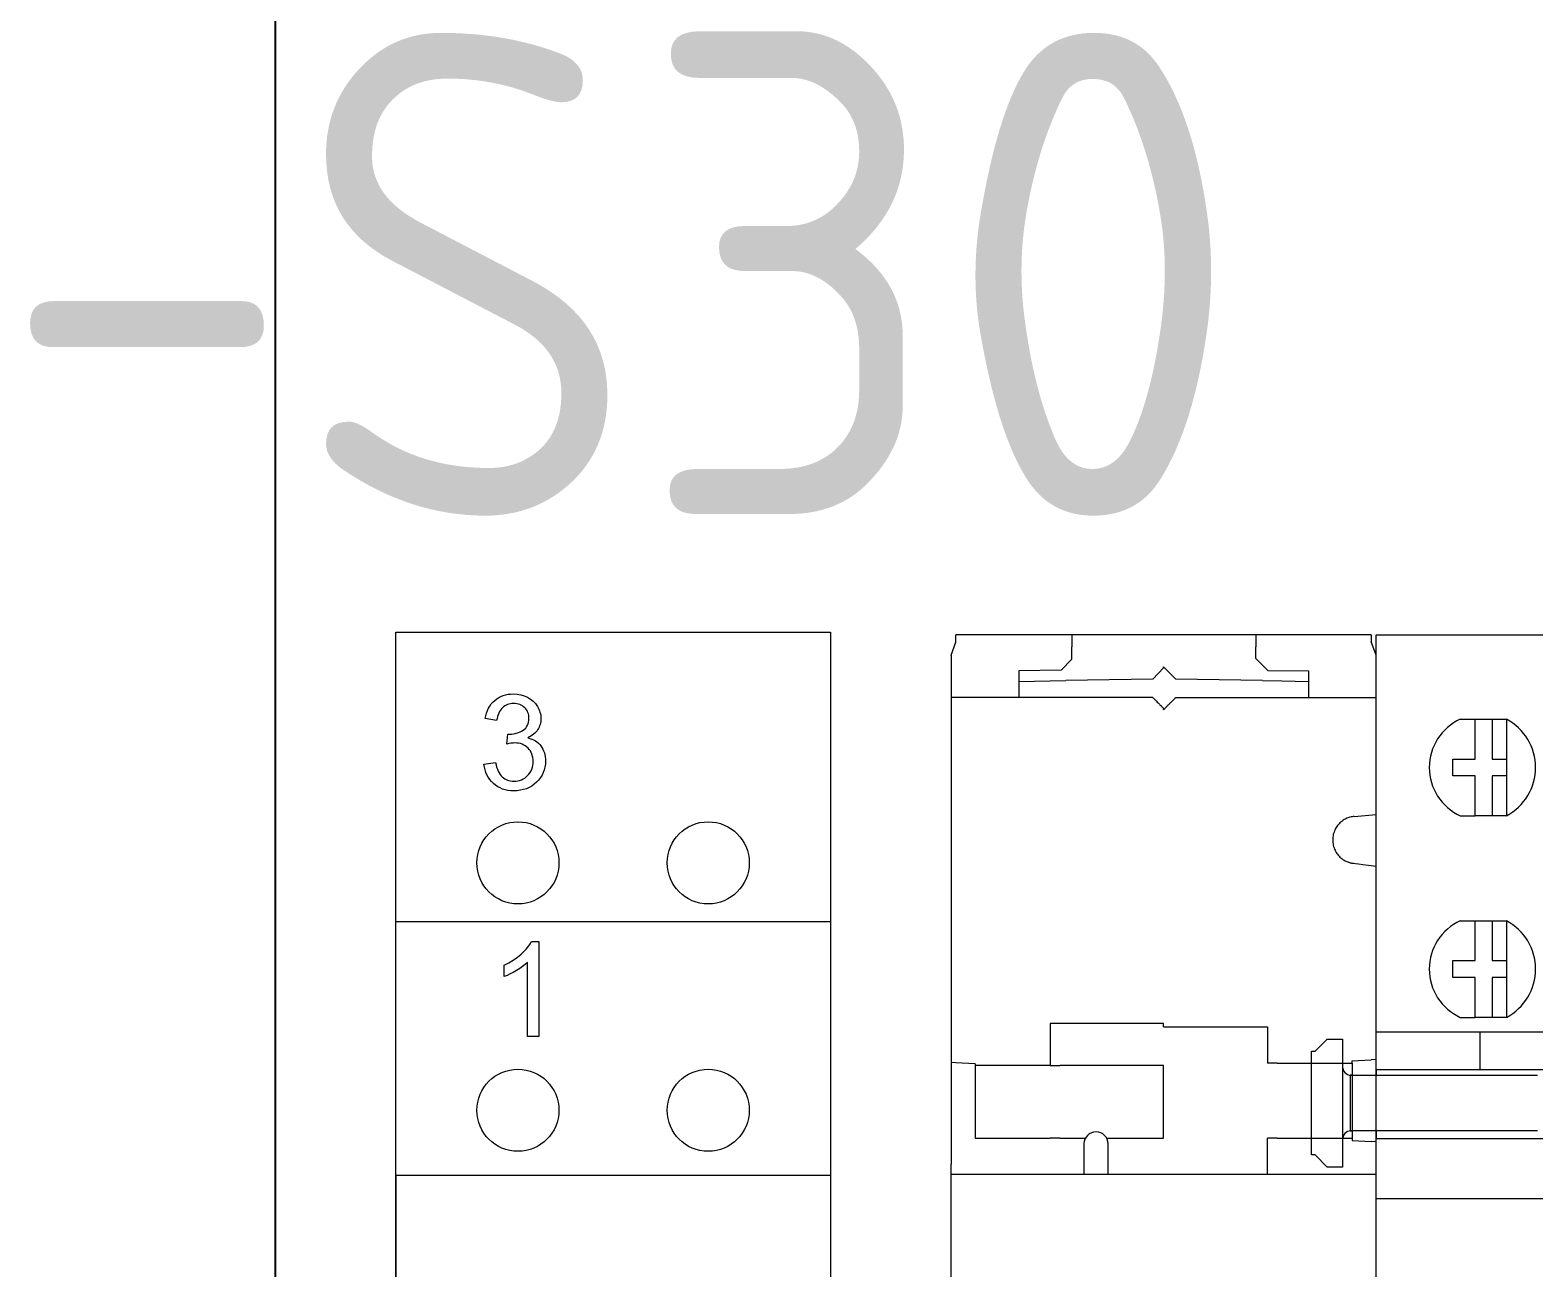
# Model space of a CAD drawing. Header units: millimetres. Extents: x 42356 to 50646, y 31507 to 39566.
# Drawn here: x 47537.4 to 47599.7, y 33039.7 to 33090.9 of the extents above; entities that cross this region are included whole.
import ezdxf
from ezdxf.enums import TextEntityAlignment as Align

# ---------------------------------------------------------------- set-up
doc = ezdxf.new("R2010")
doc.units = ezdxf.units.MM
doc.set_wipeout_variables(frame=1)
doc.layers.add('000-PI-Oprema', color=30, linetype='Continuous', lineweight=5)
doc.layers.add('000-PI_TEXT', color=7, linetype='Continuous')
doc.layers.add('002-PI-Kabelska kanalica', color=150, linetype='Continuous')
doc.styles.add('PI0', font='isocpeur.ttf', dxfattribs={"width": 0.9})

# ---------------------------------------------------------------- blocks, each defined once
blk = doc.blocks.new('*U132')
at = {"layer": '002-PI-Kabelska kanalica'}
blk.add_line((-20, -100), (-20, 580), dxfattribs=at)
blk = doc.blocks.new('5SY4106-7 - 1P')
blk.add_wipeout([(47748.906, 38724.849), (47749.106, 38725.398), (47749.106, 38725.699), (47766.306, 38725.699), (47766.306, 38725.399), (47766.506, 38724.849), (47766.506, 38636.749), (47766.306, 38636.16), (47766.306, 38635.899), (47749.106, 38635.9), (47749.106, 38636.208), (47748.906, 38636.749)]).dxf.layer = '000-PI-Oprema'
at = {"layer": '000-PI-Oprema'}
for p, q in [((47748.906, 38724.849), (47749.106, 38725.398)), ((47753.906, 38725.699), (47749.106, 38725.699)), ((47761.526, 38725.699), (47753.906, 38725.699)), ((47766.306, 38725.699), (47761.526, 38725.699)), ((47748.906, 38724.849), (47748.906, 38722.249)), ((47753.906, 38724.69), (47753.906, 38725.199)), ((47761.526, 38724.718), (47761.526, 38725.199)), ((47766.506, 38724.849), (47766.327, 38725.34)), ((47766.506, 38722.249), (47766.506, 38724.849)), ((47753.456, 38724.233), (47751.706, 38724.202)), ((47751.706, 38724.202), (47751.706, 38723.099)), ((47753.456, 38724.233), (47753.906, 38724.69)), ((47757.256, 38723.865), (47757.706, 38724.322)), ((47757.706, 38724.322), (47757.706, 38724.372)), ((47757.706, 38724.372), (47758.206, 38723.864)), ((47761.526, 38724.718), (47762.026, 38724.213)), ((47762.026, 38724.213), (47763.706, 38724.199)), ((47763.706, 38724.199), (47763.706, 38723.099)), ((47751.706, 38723.768), (47752.356, 38723.779)), ((47752.356, 38723.779), (47753.656, 38723.802)), ((47757.256, 38723.865), (47753.656, 38723.802)), ((47761.806, 38723.801), (47758.206, 38723.864)), ((47761.806, 38723.801), (47762.606, 38723.787)), ((47762.606, 38723.787), (47763.706, 38723.768)), ((47757.256, 38723.099), (47748.906, 38723.099)), ((47758.206, 38723.099), (47766.506, 38723.099)), ((47757.706, 38722.599), (47757.706, 38722.648)), ((47748.906, 38722.249), (47748.906, 38707.977)), ((47766.506, 38718.529), (47766.506, 38722.249)), ((47765.6, 38718.174), (47766.506, 38718.253)), ((47766.506, 38716.773), (47766.506, 38717.624)), ((47766.506, 38708.101), (47766.506, 38715.869)), ((47753.006, 38709.599), (47753.006, 38707.849)), ((47757.706, 38709.599), (47753.006, 38709.599)), ((47757.706, 38709.449), (47757.706, 38709.599)), ((47757.706, 38709.449), (47762.006, 38709.449)), ((47762.006, 38709.449), (47762.006, 38707.949)), ((47749.106, 38707.967), (47748.906, 38707.977)), ((47749.906, 38707.925), (47749.106, 38707.967)), ((47765.506, 38708.049), (47766.306, 38708.09)), ((47765.506, 38707.949), (47765.506, 38708.049)), ((47766.506, 38708.101), (47766.306, 38708.09)), ((47766.506, 38704.696), (47766.506, 38708.101)), ((47748.906, 38707.949), (47748.906, 38703.772)), ((47749.906, 38707.925), (47749.906, 38707.849)), ((47753.006, 38707.849), (47749.906, 38707.849)), ((47749.906, 38707.849), (47749.906, 38704.849)), ((47753.006, 38707.849), (47753.406, 38707.849)), ((47757.706, 38707.849), (47753.406, 38707.849)), ((47757.706, 38704.849), (47757.706, 38707.849)), ((47762.406, 38707.949), (47762.006, 38707.949)), ((47762.406, 38707.949), (47765.506, 38707.949)), ((47765.506, 38707.949), (47765.506, 38704.849)), ((47749.906, 38704.849), (47753.006, 38704.849)), ((47753.406, 38704.849), (47753.006, 38704.849)), ((47753.406, 38704.849), (47754.468, 38704.849)), ((47755.344, 38704.849), (47757.706, 38704.849)), ((47762.406, 38704.849), (47762.006, 38704.849)), ((47762.006, 38703.349), (47762.006, 38704.849)), ((47762.406, 38704.849), (47765.506, 38704.849)), ((47765.506, 38704.849), (47765.506, 38704.749)), ((47754.406, 38704.607), (47754.406, 38703.349)), ((47755.406, 38703.349), (47755.406, 38704.607)), ((47765.506, 38704.749), (47766.306, 38704.707)), ((47766.506, 38704.696), (47766.306, 38704.707)), ((47766.506, 38702.499), (47766.506, 38704.696)), ((47748.906, 38702.499), (47748.906, 38703.772)), ((47748.906, 38703.348), (47766.506, 38703.349)), ((47748.906, 38678.181), (47748.906, 38702.499)), ((47766.506, 38702.349), (47766.506, 38678.181))]:
    blk.add_line(p, q, dxfattribs=at)
blk.add_arc((47754.906, 38704.607), 0.5, 0, 180, dxfattribs=at)
for points, knots in [([(47749.106, 38725.398), (47749.106, 38725.405), (47749.106, 38725.436), (47749.106, 38725.49), (47749.106, 38725.554), (47749.106, 38725.607), (47749.106, 38725.65), (47749.106, 38725.68), (47749.106, 38725.696), (47749.106, 38725.699), (47749.106, 38725.699)], [-1.16038, -1.16038, -1.16038, -1.16038, -1.116597, -0.950998, -0.785398, -0.619799, -0.454199, -0.2886, -0.123, 0, 0, 0, 0]), ([(47753.906, 38725.699), (47753.906, 38725.699), (47753.906, 38725.696), (47753.906, 38725.68), (47753.906, 38725.65), (47753.906, 38725.607), (47753.906, 38725.554), (47753.906, 38725.49), (47753.906, 38725.419), (47753.906, 38725.341), (47753.906, 38725.267), (47753.906, 38725.219), (47753.906, 38725.199)], [-1.570796, -1.570796, -1.570796, -1.570796, -1.447796, -1.282197, -1.116597, -0.950998, -0.785398, -0.619799, -0.454199, -0.2886, -0.123, 0, 0, 0, 0]), ([(47761.526, 38725.699), (47761.526, 38725.698), (47761.526, 38725.696), (47761.526, 38725.684), (47761.526, 38725.661), (47761.526, 38725.62), (47761.526, 38725.555), (47761.526, 38725.475), (47761.526, 38725.387), (47761.526, 38725.293), (47761.526, 38725.23), (47761.526, 38725.199)], [0, 0, 0, 0, 0.080758, 0.160392, 0.240099, 0.368585, 0.500066, 0.628554, 0.760036, 0.877963, 1, 1, 1, 1]), ([(47766.306, 38725.699), (47766.306, 38725.699), (47766.306, 38725.696), (47766.306, 38725.68), (47766.306, 38725.65), (47766.306, 38725.607), (47766.306, 38725.554), (47766.306, 38725.49), (47766.306, 38725.437), (47766.306, 38725.405), (47766.306, 38725.399)], [1.570796, 1.570796, 1.570796, 1.570796, 1.693796, 1.859396, 2.024995, 2.190595, 2.356194, 2.521794, 2.687394, 2.730075, 2.730075, 2.730075, 2.730075]), ([(47766.327, 38725.34), (47766.324, 38725.349), (47766.318, 38725.366), (47766.311, 38725.385), (47766.307, 38725.396), (47766.306, 38725.398), (47766.306, 38725.399)], [0, 0, 0, 0, 0.258491, 0.50433, 0.747935, 1, 1, 1, 1]), ([(47757.256, 38723.099), (47757.257, 38723.098), (47757.258, 38723.097), (47757.268, 38723.087), (47757.284, 38723.071), (47757.307, 38723.049), (47757.336, 38723.02), (47757.371, 38722.984), (47757.417, 38722.937), (47757.478, 38722.877), (47757.546, 38722.809), (47757.623, 38722.732), (47757.675, 38722.68), (47757.706, 38722.648)], [0, 0, 0, 0, 0.062296, 0.126533, 0.193458, 0.263732, 0.337928, 0.416532, 0.499954, 0.616956, 0.74996, 0.847499, 1, 1, 1, 1]), ([(47757.706, 38722.599), (47757.726, 38722.619), (47757.764, 38722.657), (47757.817, 38722.709), (47757.86, 38722.753), (47757.917, 38722.81), (47757.985, 38722.877), (47758.062, 38722.954), (47758.124, 38723.017), (47758.171, 38723.064), (47758.2, 38723.093), (47758.204, 38723.097), (47758.206, 38723.099)], [0, 0, 0, 0, 0.090545, 0.168639, 0.234282, 0.287481, 0.43101, 0.55447, 0.680803, 0.795519, 0.900929, 1, 1, 1, 1]), ([(47765.6, 38718.174), (47765.569, 38718.17), (47765.509, 38718.163), (47765.42, 38718.142), (47765.309, 38718.105), (47765.18, 38718.043), (47765.034, 38717.937), (47764.903, 38717.799), (47764.794, 38717.622), (47764.722, 38717.419), (47764.698, 38717.199), (47764.722, 38716.978), (47764.794, 38716.775), (47764.903, 38716.598), (47765.034, 38716.46), (47765.18, 38716.354), (47765.323, 38716.285), (47765.464, 38716.241), (47765.554, 38716.229), (47766.507, 38716.114)], [0, 0, 0, 0, 0.031513, 0.062833, 0.094232, 0.152293, 0.210532, 0.279327, 0.348301, 0.424071, 0.50002, 0.57579, 0.651739, 0.720534, 0.789508, 0.84757, 0.905809, 0.95275, 1, 1, 1, 1]), ([(47766.506, 38717.624), (47766.506, 38717.654), (47766.506, 38717.713), (47766.506, 38717.801), (47766.506, 38717.888), (47766.506, 38717.999), (47766.506, 38718.131), (47766.506, 38718.268), (47766.506, 38718.381), (47766.506, 38718.464), (47766.506, 38718.518), (47766.506, 38718.524), (47766.506, 38718.528)], [0, 0, 0, 0, 0.063226, 0.125803, 0.188341, 0.251452, 0.376592, 0.501921, 0.626467, 0.751307, 0.875445, 1, 1, 1, 1]), ([(47766.506, 38715.869), (47766.506, 38715.87), (47766.506, 38715.872), (47766.506, 38715.885), (47766.506, 38715.907), (47766.506, 38715.946), (47766.506, 38716.016), (47766.506, 38716.129), (47766.506, 38716.266), (47766.506, 38716.424), (47766.506, 38716.595), (47766.506, 38716.713), (47766.506, 38716.773)], [0, 0, 0, 0, 0.062559, 0.124508, 0.186449, 0.248985, 0.373436, 0.498372, 0.623308, 0.748842, 0.874147, 1, 1, 1, 1]), ([(47766.506, 38702.499), (47766.506, 38702.499), (47766.506, 38702.498), (47766.506, 38702.492), (47766.506, 38702.477), (47766.506, 38702.456), (47766.506, 38702.428), (47766.506, 38702.396), (47766.506, 38702.369), (47766.506, 38702.353), (47766.506, 38702.349)], [-0.000031, -0.000031, -0.000031, -0.000031, 0.089851, 0.3217, 0.553549, 0.785398, 1.017247, 1.249097, 1.480946, 1.570827, 1.570827, 1.570827, 1.570827])]:
    blk.add_open_spline(points, degree=3, knots=knots, dxfattribs=at)
blk = doc.blocks.new('pomoćni_LB')
at = {"layer": '000-PI-Oprema', "ltscale": 0.25}
for p, q in [((-2.532, 27.65), (-2.034, 28.15)), ((-2.034, 28.15), (-1.387, 28.15)), ((-1.387, 28.15), (-1.387, 22.85)), ((-2.682, 27.65), (-2.532, 27.65)), ((-2.682, 23.35), (-2.682, 27.65)), ((-0.976, 26.65), (-1.076, 26.65)), ((-1.076, 26.65), (-1.076, 24.35)), ((-0.976, 24.35), (-0.976, 26.65)), ((-1.076, 24.35), (-0.976, 24.35)), ((-2.532, 23.35), (-2.682, 23.35)), ((-2.034, 22.85), (-2.532, 23.35)), ((-1.387, 22.85), (-2.034, 22.85))]:
    blk.add_line(p, q, dxfattribs=at)
for centre, start, end in [((-1.026, 27.013), 189.90817, 277.89156), ((-1.026, 23.987), 82.10844, 170.09183)]:
    blk.add_arc(centre, 0.366, start, end, dxfattribs=at)
blk.add_wipeout([(0, 44.9), (8.9, 44.9), (8.9, -44.9), (0, -44.9)])
at = {"layer": '000-PI-Oprema'}
for p, q in [((0, 44.9), (8.9, 44.9)), ((0, -44.9), (0, 44.9))]:
    blk.add_line(p, q, dxfattribs=at)
at = {"layer": '000-PI-Oprema', "ltscale": 0.25}
for p, q in [((3.483, 41.4), (5.4, 41.4)), ((4.101, 39.75), (4.101, 41.4)), ((4.101, 41.4), (4.798, 41.4)), ((4.798, 41.4), (4.798, 39.75)), ((5.4, 41.4), (5.4, 37.4)), ((3.169, 39.05), (3.169, 39.75)), ((3.169, 39.75), (4.101, 39.75)), ((4.798, 39.75), (5.4, 39.75)), ((5.4, 39.75), (5.4, 39.05)), ((4.101, 39.05), (3.169, 39.05)), ((4.101, 37.4), (4.101, 39.05)), ((5.4, 39.05), (4.798, 39.05)), ((4.798, 39.05), (4.798, 37.4)), ((3.483, 37.4), (4.101, 37.4)), ((5.4, 37.4), (4.101, 37.4)), ((3.483, 33.05), (5.4, 33.05)), ((4.101, 31.401), (4.101, 33.05)), ((4.101, 33.05), (4.798, 33.05)), ((4.798, 33.05), (4.798, 31.401)), ((5.4, 33.05), (5.4, 29.05)), ((3.169, 30.701), (3.169, 31.401)), ((3.169, 31.401), (4.101, 31.401)), ((4.798, 31.401), (5.4, 31.401)), ((5.4, 31.401), (5.4, 30.701)), ((4.101, 30.701), (3.169, 30.701)), ((4.101, 29.05), (4.101, 30.701)), ((5.4, 30.701), (4.798, 30.701)), ((4.798, 30.701), (4.798, 29.05)), ((3.483, 29.05), (4.101, 29.05)), ((5.4, 29.05), (4.101, 29.05)), ((0, 26.875), (0, 28.45)), ((0, 28.45), (8.9, 28.45)), ((4.3, 28.45), (4.3, 26.875)), ((0, 26.875), (0, 26.65)), ((8.9, 26.875), (0, 26.875)), ((-0.976, 26.65), (6.688, 26.65)), ((6.688, 24.35), (-0.976, 24.35)), ((0, 24.35), (0, 24.025)), ((0, 24.025), (8.9, 24.025)), ((0, 21.55), (8.9, 21.55)), ((0, -3.649), (0, 21.55))]:
    blk.add_line(p, q, dxfattribs=at)
for centre, radius, start, end in [((4.398, 39.4), 2.2, 114.59543, 245.40457), ((4.333, 39.4), 2.267, 298.07655, 61.92345), ((4.398, 31.05), 2.2, 114.59543, 245.40457), ((4.333, 31.05), 2.267, 298.07655, 61.92345)]:
    blk.add_arc(centre, radius, start, end, dxfattribs=at)
blk = doc.blocks.new('5TE8112 - OFF switch 20A 2NO')
blk.add_wipeout([(48929.091, 38187.381), (48947.091, 38187.381), (48947.091, 38097.381), (48929.091, 38097.381)]).dxf.layer = '000-PI-Oprema'
at = {"layer": '000-PI-Oprema'}
for p, q in [((48929.091, 38164.881), (48929.091, 38187.381)), ((48929.091, 38187.381), (48947.091, 38187.381)), ((48947.091, 38187.381), (48947.091, 38164.881)), ((48947.091, 38175.381), (48929.091, 38175.381)), ((48947.091, 38164.881), (48929.091, 38164.881)), ((48947.091, 38164.881), (48929.091, 38164.881)), ((48929.091, 38164.881), (48929.091, 38119.881)), ((48929.091, 38119.881), (48929.091, 38164.881)), ((48947.091, 38164.881), (48947.091, 38119.881))]:
    blk.add_line(p, q, dxfattribs=at)
for points in [[(48932.744, 38181.921), (48933.22, 38181.985), (48933.244, 38181.885), (48933.268, 38181.793), (48933.3, 38181.709), (48933.332, 38181.633), (48933.368, 38181.561), (48933.408, 38181.497), (48933.452, 38181.441), (48933.5, 38181.393), (48933.548, 38181.353), (48933.604, 38181.313), (48933.66, 38181.285), (48933.72, 38181.257), (48933.78, 38181.237), (48933.844, 38181.225), (48933.912, 38181.217), (48933.984, 38181.213), (48934.064, 38181.217), (48934.144, 38181.229), (48934.22, 38181.245), (48934.296, 38181.273), (48934.364, 38181.305), (48934.432, 38181.345), (48934.492, 38181.393), (48934.552, 38181.449), (48934.608, 38181.509), (48934.656, 38181.573), (48934.692, 38181.641), (48934.728, 38181.713), (48934.752, 38181.789), (48934.768, 38181.865), (48934.78, 38181.949), (48934.784, 38182.033), (48934.78, 38182.117), (48934.772, 38182.193), (48934.732, 38182.337), (48934.7, 38182.405), (48934.664, 38182.465), (48934.62, 38182.525), (48934.568, 38182.581), (48934.512, 38182.633), (48934.456, 38182.677), (48934.392, 38182.713), (48934.324, 38182.745), (48934.256, 38182.769), (48934.18, 38182.785), (48934.104, 38182.793), (48934.02, 38182.797), (48933.952, 38182.793), (48933.872, 38182.785), (48933.78, 38182.769), (48933.684, 38182.745), (48933.736, 38183.169), (48933.78, 38183.165), (48933.892, 38183.165), (48933.964, 38183.173), (48934.036, 38183.185), (48934.172, 38183.225), (48934.24, 38183.253), (48934.304, 38183.285), (48934.364, 38183.325), (48934.42, 38183.365), (48934.472, 38183.417), (48934.512, 38183.469), (48934.548, 38183.529), (48934.572, 38183.593), (48934.592, 38183.661), (48934.604, 38183.737), (48934.608, 38183.821), (48934.604, 38183.885), (48934.596, 38183.945), (48934.584, 38184.005), (48934.564, 38184.061), (48934.54, 38184.117), (48934.508, 38184.165), (48934.472, 38184.213), (48934.432, 38184.257), (48934.384, 38184.301), (48934.336, 38184.333), (48934.284, 38184.365), (48934.228, 38184.389), (48934.168, 38184.409), (48934.104, 38184.421), (48934.04, 38184.429), (48933.972, 38184.433), (48933.904, 38184.429), (48933.836, 38184.421), (48933.776, 38184.409), (48933.716, 38184.389), (48933.66, 38184.365), (48933.604, 38184.333), (48933.556, 38184.297), (48933.508, 38184.257), (48933.464, 38184.209), (48933.424, 38184.157), (48933.388, 38184.097), (48933.356, 38184.033), (48933.328, 38183.965), (48933.304, 38183.889), (48933.284, 38183.809), (48933.268, 38183.725), (48932.792, 38183.809), (48932.816, 38183.925), (48932.848, 38184.037), (48932.888, 38184.141), (48932.936, 38184.241), (48932.988, 38184.329), (48933.048, 38184.413), (48933.116, 38184.493), (48933.192, 38184.561), (48933.272, 38184.625), (48933.356, 38184.677), (48933.444, 38184.725), (48933.54, 38184.761), (48933.636, 38184.793), (48933.74, 38184.813), (48933.848, 38184.825), (48933.96, 38184.829), (48934.12, 38184.821), (48934.192, 38184.809), (48934.268, 38184.793), (48934.412, 38184.753), (48934.548, 38184.689), (48934.676, 38184.617), (48934.784, 38184.529), (48934.88, 38184.429), (48934.96, 38184.313), (48934.992, 38184.253), (48935.02, 38184.193), (48935.044, 38184.133), (48935.064, 38184.069), (48935.08, 38184.005), (48935.092, 38183.941), (48935.096, 38183.873), (48935.1, 38183.809), (48935.1, 38183.745), (48935.092, 38183.685), (48935.068, 38183.565), (48935.048, 38183.509), (48935.024, 38183.453), (48934.996, 38183.397), (48934.964, 38183.345), (48934.928, 38183.293), (48934.888, 38183.245), (48934.844, 38183.201), (48934.796, 38183.157), (48934.744, 38183.117), (48934.688, 38183.081), (48934.628, 38183.045), (48934.564, 38183.013), (48934.648, 38182.989), (48934.728, 38182.961), (48934.8, 38182.929), (48934.872, 38182.889), (48934.936, 38182.845), (48934.996, 38182.793), (48935.052, 38182.741), (48935.1, 38182.677), (48935.144, 38182.613), (48935.184, 38182.545), (48935.216, 38182.469), (48935.244, 38182.393), (48935.264, 38182.313), (48935.28, 38182.225), (48935.288, 38182.137), (48935.292, 38182.045), (48935.288, 38181.917), (48935.268, 38181.797), (48935.24, 38181.681), (48935.2, 38181.569), (48935.148, 38181.461), (48935.084, 38181.361), (48935.008, 38181.261), (48934.92, 38181.169), (48934.824, 38181.085), (48934.724, 38181.013), (48934.616, 38180.953), (48934.5, 38180.901), (48934.38, 38180.865), (48934.252, 38180.837), (48934.12, 38180.817), (48933.98, 38180.813), (48933.856, 38180.817), (48933.736, 38180.833), (48933.62, 38180.857), (48933.512, 38180.889), (48933.408, 38180.933), (48933.312, 38180.985), (48933.216, 38181.049), (48933.132, 38181.121), (48933.052, 38181.201), (48932.98, 38181.285), (48932.916, 38181.377), (48932.864, 38181.477), (48932.82, 38181.577), (48932.788, 38181.685), (48932.76, 38181.801)], [(48935.019, 38170.631), (48934.543, 38170.631), (48934.543, 38173.707), (48934.451, 38173.623), (48934.343, 38173.539), (48934.223, 38173.459), (48934.087, 38173.375), (48933.951, 38173.295), (48933.823, 38173.227), (48933.699, 38173.171), (48933.583, 38173.127), (48933.583, 38173.591), (48933.779, 38173.691), (48933.959, 38173.803), (48934.131, 38173.923), (48934.287, 38174.051), (48934.359, 38174.119), (48934.427, 38174.187), (48934.487, 38174.255), (48934.543, 38174.319), (48934.595, 38174.387), (48934.639, 38174.451), (48934.679, 38174.515), (48934.711, 38174.579), (48935.019, 38174.579)]]:
    blk.add_lwpolyline(points, close=True, dxfattribs=at)
for centre in [(48934.151, 38177.831), (48942.031, 38177.831), (48934.151, 38167.581), (48942.031, 38167.581)]:
    blk.add_circle(centre, 1.7, dxfattribs=at)

msp = doc.modelspace()

# ---------------------------------------------------------------- block references
at = {"rotation": 180}
msp.add_blockref('*U132', (47527.526, 33530.989), dxfattribs=at)
at = {"layer": '000-PI-Oprema', "ltscale": 0.25}
msp.add_blockref('5TE8112 - OFF switch 20A 2NO', (-1376.565, -5121.392), dxfattribs=at)
at = {"layer": '000-PI-Oprema'}
msp.add_blockref('5SY4106-7 - 1P', (-173.38, -5659.81), dxfattribs=at)

# ---------------------------------------------------------------- texts
at = {"layer": '000-PI_TEXT', "style": 'PI0', "width": 0.9}
msp.add_text('-S30', height=20, dxfattribs=at).set_placement((47561.837, 33080.856), align=Align.MIDDLE)

# ---------------------------------------------------------------- next in the draw order: block references
at = {"layer": '000-PI-Oprema', "ltscale": 0.25}
msp.add_blockref('pomoćni_LB', (47593.126, 33020.989), dxfattribs=at)

doc.saveas('drawing.dxf')
